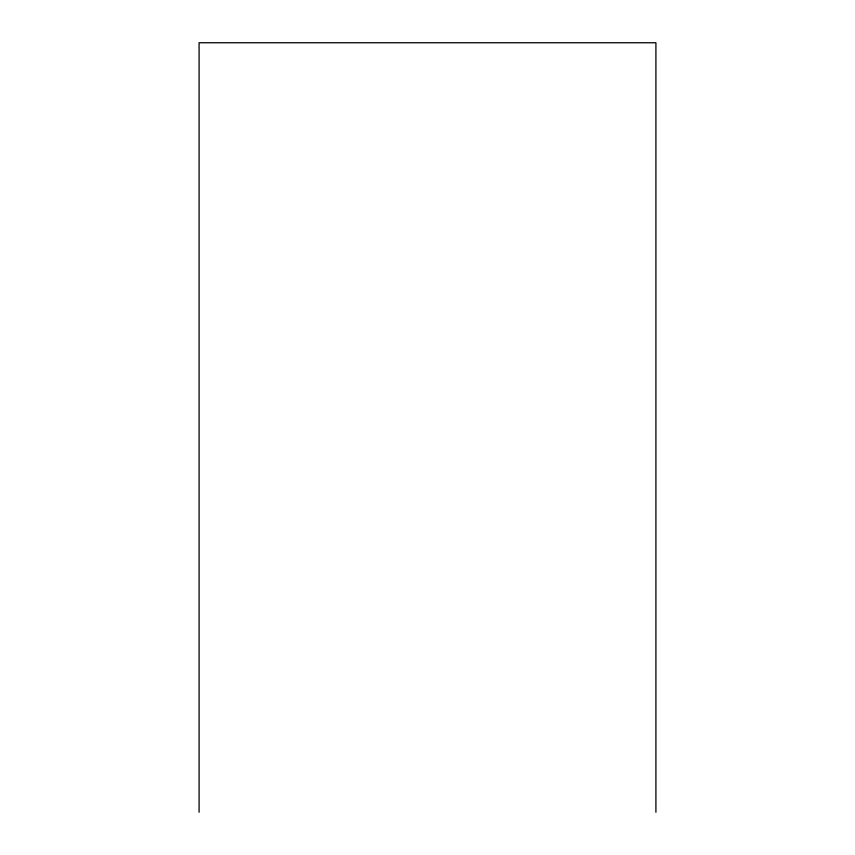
<?xml version="1.0" encoding="UTF-8"?>
<svg xmlns="http://www.w3.org/2000/svg" width="855" height="855" viewBox="0 0 855 855"><rect width="100%" height="100%" fill="white"/><g stroke="black" fill="none" stroke-linecap="round" stroke-linejoin="round"><path stroke-width="1.28" d="M655.913 812.25L655.913 42.75L199.087 42.75L199.087 812.25"/></g></svg>
